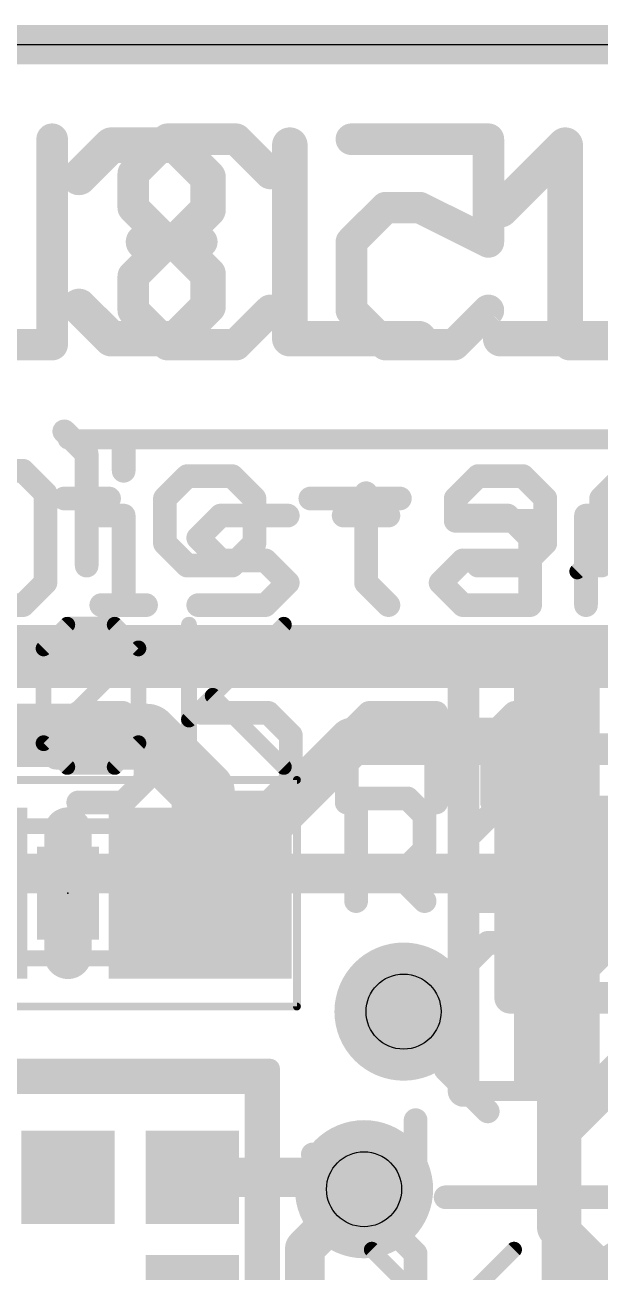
# Model space of a CAD drawing. Extents: x -1.9 to 34.1, y -8.2 to 17.9.
# Drawn here: x 12.42 to 16.12, y 9.88 to 17.91 of the extents above; entities that cross this region are included whole.
import ezdxf

# ---------------------------------------------------------------- set-up
doc = ezdxf.new("R2010")
doc.units = 0
for name, color, linetype in [('1', 12, 'CONTINUOUS'), ('16', 5, 'CONTINUOUS'), ('18', 110, 'CONTINUOUS'), ('20', 53, 'CONTINUOUS'), ('21', 40, 'CONTINUOUS'), ('22', 6, 'CONTINUOUS'), ('23', 53, 'CONTINUOUS'), ('25', 253, 'CONTINUOUS'), ('27', 253, 'CONTINUOUS'), ('29', 253, 'CONTINUOUS'), ('31', 253, 'CONTINUOUS'), ('35', 253, 'CONTINUOUS'), ('39', 12, 'CONTINUOUS'), ('44', 253, 'CONTINUOUS'), ('47', 253, 'CONTINUOUS'), ('51', 253, 'CONTINUOUS')]:
    doc.layers.add(name, color=color, linetype=linetype)

# ---------------------------------------------------------------- blocks, each defined once
blk = doc.blocks.new('RECT')
blk.add_solid([(-0.5, -0.5), (0.5, -0.5), (-0.5, 0.5), (0.5, 0.5)])
blk = doc.blocks.new('ROUNDV')
at = {"const_width": 0.5}
blk.add_lwpolyline([(0, -0.25, 1), (0, 0.25, 1), (0, -0.25)], format="xyb", dxfattribs=at)

msp = doc.modelspace()

# ---------------------------------------------------------------- linework, layer by layer
at = {"layer": '1'}
for points, const_width in [([(0, 17.78), (25.4, 17.78)], 0.254), ([(8.702, 13.335), (13.208, 13.335)], 0.4064), ([(13.208, 13.335), (13.5695, 12.9735)], 0.4064), ([(13.5695, 12.3385), (14.527, 13.296)], 0.3048), ([(14.527, 13.296), (15.845, 13.296)], 0.3048), ([(15.845, 12.857), (15.845, 13.296)], 0.3048), ([(13.5695, 12.9735), (13.5695, 12.3385)], 0.4064), ([(16.256, 12.446), (15.845, 12.857)], 0.3048), ([(17.145, 12.446), (16.256, 12.446)], 0.3048), ([(13.55, 12.319), (13.5695, 12.3385)], 0.3048), ([(15.845, 11.596), (15.845, 10.167)], 0.254), ([(13.5, 10.49), (14.529, 10.49)], 0.254), ([(14.529, 10.49), (14.605, 10.414)], 0.254), ([(15.845, 10.167), (16.353, 9.659)], 0.254)]:
    msp.add_lwpolyline(points, dxfattribs=dict(at, const_width=const_width))
for points, const_width in [([(13.2798, 13.4068, 1), (13.1362, 13.2632)], 0.2032), ([(13.208, 13.2334, 1), (13.208, 13.4366)], 0.2032), ([(14.527, 13.3722, 1), (14.527, 13.2198)], 0.1524), ([(14.5809, 13.2421, 1), (14.4731, 13.3499)], 0.1524), ([(15.9212, 13.296, 1), (15.7688, 13.296)], 0.1524), ([(15.845, 13.2198, 1), (15.845, 13.3722)], 0.1524), ([(13.6711, 12.9735, 1), (13.4679, 12.9735)], 0.2032), ([(13.4977, 12.9017, 1), (13.6413, 13.0453)], 0.2032), ([(15.8989, 12.9109, 1), (15.7911, 12.8031)], 0.1524), ([(15.7688, 12.857, 1), (15.9212, 12.857)], 0.1524), ([(16.256, 12.5222, 1), (16.256, 12.3698)], 0.1524), ([(13.4961, 12.3729, 1), (13.6039, 12.2651)], 0.1524), ([(13.5156, 12.3924, 1), (13.6234, 12.2846)], 0.1524), ([(13.6234, 12.2846, 1), (13.5156, 12.3924)], 0.1524), ([(13.4679, 12.3385, 1), (13.6711, 12.3385)], 0.2032), ([(15.9085, 11.596, 1), (15.7815, 11.596)], 0.127), ([(13.5, 10.5535, 1), (13.5, 10.4265)], 0.127), ([(14.5739, 10.5349, 1), (14.4841, 10.4451)], 0.127), ([(14.529, 10.4265, 1), (14.529, 10.5535)], 0.127), ([(14.5601, 10.3691, 1), (14.6499, 10.4589)], 0.127), ([(15.8899, 10.2119, 1), (15.8001, 10.1221)], 0.127), ([(15.7815, 10.167, 1), (15.9085, 10.167)], 0.127)]:
    msp.add_lwpolyline(points, format="xyb", dxfattribs=dict(at, const_width=const_width))
at = {"layer": '16'}
for points, const_width in [([(0, 17.78), (25.4, 17.78)], 0.254), ([(19.304, 13.843), (5.207, 13.843)], 0.4064), ([(12.192, 12.446), (17.907, 12.446)], 0.254), ([(15.875, 10.795), (16.383, 11.303)], 0.254), ([(15.875, 10.795), (15.875, 9.398)], 0.254), ([(14.605, 10.414), (14.224, 10.033)], 0.254), ([(14.224, 10.033), (14.224, 5.588)], 0.254)]:
    msp.add_lwpolyline(points, dxfattribs=dict(at, const_width=const_width))
at = {"layer": '16', "const_width": 0.127}
for points in [[(15.9385, 10.795, 1), (15.8115, 10.795)], [(15.8301, 10.8399, 1), (15.9199, 10.7501)], [(14.6499, 10.3691, 1), (14.5601, 10.4589)], [(14.2875, 10.033, 1), (14.1605, 10.033)], [(14.1791, 10.0779, 1), (14.2689, 9.9881)]]:
    msp.add_lwpolyline(points, format="xyb", dxfattribs=at)
at = {"layer": '20'}
msp.add_line((22.86, 17.78), (2.54, 17.78), dxfattribs=at)
at = {"layer": '21'}
for points, const_width in [([(12.7711, 16.9258), (12.9787, 17.1334)], 0.2286), ([(12.9787, 17.1334), (13.3939, 17.1334)], 0.2286), ([(13.3939, 17.1334), (13.6015, 16.9258)], 0.2286), ([(14.1276, 17.1334), (14.1276, 15.8877)], 0.2286), ([(15.4841, 16.7181), (15.8993, 17.1334)], 0.2286), ([(15.8993, 17.1334), (15.8993, 15.8877)], 0.2286), ([(13.6015, 16.9258), (13.6015, 16.7181)], 0.2286), ([(13.6015, 16.7181), (13.3939, 16.5105)], 0.2286), ([(13.3939, 16.5105), (13.1863, 16.5105)], 0.2286), ([(13.3939, 16.5105), (13.6015, 16.3029)], 0.2286), ([(13.6015, 16.3029), (13.6015, 16.0953)], 0.2286), ([(12.9787, 15.8877), (12.7711, 16.0953)], 0.2286), ([(13.6015, 16.0953), (13.3939, 15.8877)], 0.2286), ([(13.3939, 15.8877), (12.9787, 15.8877)], 0.2286), ([(14.1276, 15.8877), (14.958, 15.8877)], 0.2286), ([(15.4841, 15.8877), (16.3145, 15.8877)], 0.2286), ([(13.0586, 15.1816), (13.0586, 15.0375)], 0.1524), ([(12.4112, 15.0375), (11.979, 15.0375)], 0.1524), ([(12.5552, 14.8935), (12.4112, 15.0375)], 0.1524), ([(12.5552, 14.3173), (12.5552, 14.8935)], 0.1524), ([(14.6178, 14.8935), (14.6178, 14.3173)], 0.1524), ([(12.9145, 14.7494), (13.0586, 14.7494)], 0.1524), ([(13.0586, 14.7494), (13.0586, 14.1732)], 0.1524), ([(13.5382, 14.6054), (13.6823, 14.7494)], 0.1524), ([(13.6823, 14.7494), (14.1144, 14.7494)], 0.1524), ([(14.4737, 14.7494), (14.7618, 14.7494)], 0.1524), ([(15.2415, 14.7494), (15.5296, 14.7494)], 0.1524), ([(15.5296, 14.7494), (15.6736, 14.6054)], 0.1524), ([(16.0329, 14.1732), (16.0329, 14.7494)], 0.1524), ([(16.0329, 14.7494), (16.4651, 14.7494)], 0.1524), ([(13.6823, 14.4613), (13.5382, 14.6054)], 0.1524), ([(15.6736, 14.6054), (15.6736, 14.1732)], 0.1524), ([(13.9704, 14.4613), (13.6823, 14.4613)], 0.1524), ([(14.1144, 14.3173), (13.9704, 14.4613)], 0.1524), ([(15.0974, 14.3173), (15.2415, 14.4613)], 0.1524), ([(15.2415, 14.4613), (15.6736, 14.4613)], 0.1524), ([(12.4112, 14.1732), (12.5552, 14.3173)], 0.1524), ([(13.9704, 14.1732), (14.1144, 14.3173)], 0.1524), ([(14.6178, 14.3173), (14.7618, 14.1732)], 0.1524), ([(15.2415, 14.1732), (15.0974, 14.3173)], 0.1524), ([(11.979, 14.1732), (12.4112, 14.1732)], 0.1524), ([(12.9145, 14.1732), (13.2026, 14.1732)], 0.1524), ([(13.5382, 14.1732), (13.9704, 14.1732)], 0.1524), ([(15.6736, 14.1732), (15.2415, 14.1732)], 0.1524), ([(15.245, 11.046), (15.245, 13.846)], 0.2032), ([(12.7, 12.719), (12.7, 11.919)], 0.3048), ([(11.4, 11.19), (14, 11.19)], 0.127), ([(14, 11.19), (14, 6.59)], 0.127)]:
    msp.add_lwpolyline(points, dxfattribs=dict(at, const_width=const_width))
for points, const_width in [([(12.9787, 17.1905, 1), (12.9787, 17.0762)], 0.1143), ([(13.0191, 17.093, 1), (12.9382, 17.1738)], 0.1143), ([(13.4343, 17.1738, 1), (13.3535, 17.093)], 0.1143), ([(13.3939, 17.0762, 1), (13.3939, 17.1905)], 0.1143), ([(14.1847, 17.1334, 1), (14.0704, 17.1334)], 0.1143), ([(15.9564, 17.1334, 1), (15.8421, 17.1334)], 0.1143), ([(15.9397, 17.093, 1), (15.8589, 17.1738)], 0.1143), ([(12.7306, 16.9662, 1), (12.8115, 16.8853)], 0.1143), ([(13.6586, 16.9258, 1), (13.5443, 16.9258)], 0.1143), ([(13.5611, 16.8853, 1), (13.6419, 16.9662)], 0.1143), ([(13.5443, 16.7181, 1), (13.6586, 16.7181)], 0.1143), ([(13.6419, 16.6777, 1), (13.5611, 16.7586)], 0.1143), ([(15.4436, 16.7586, 1), (15.5245, 16.6777)], 0.1143), ([(13.1863, 16.5677, 1), (13.1863, 16.4534)], 0.1143), ([(13.4343, 16.5509, 1), (13.3535, 16.4701)], 0.1143), ([(13.3939, 16.4534, 1), (13.3939, 16.5677)], 0.1143), ([(13.3535, 16.5509, 1), (13.4343, 16.4701)], 0.1143), ([(13.6586, 16.3029, 1), (13.5443, 16.3029)], 0.1143), ([(13.5611, 16.2625, 1), (13.6419, 16.3433)], 0.1143), ([(12.8115, 16.1357, 1), (12.7306, 16.0549)], 0.1143), ([(13.5443, 16.0953, 1), (13.6586, 16.0953)], 0.1143), ([(13.6419, 16.0549, 1), (13.5611, 16.1357)], 0.1143), ([(12.9787, 15.9449, 1), (12.9787, 15.8306)], 0.1143), ([(12.9382, 15.8473, 1), (13.0191, 15.9281)], 0.1143), ([(13.3535, 15.9281, 1), (13.4343, 15.8473)], 0.1143), ([(13.3939, 15.8306, 1), (13.3939, 15.9449)], 0.1143), ([(14.1276, 15.9449, 1), (14.1276, 15.8306)], 0.1143), ([(14.958, 15.8306, 1), (14.958, 15.9449)], 0.1143), ([(15.4841, 15.9449, 1), (15.4841, 15.8306)], 0.1143), ([(14.0704, 15.8877, 1), (14.1847, 15.8877)], 0.1143), ([(15.8421, 15.8877, 1), (15.9564, 15.8877)], 0.1143), ([(13.0967, 15.1816, 1), (13.0205, 15.1816)], 0.0762), ([(12.4381, 15.0645, 1), (12.3842, 15.0106)], 0.0762), ([(12.4112, 14.9994, 1), (12.4112, 15.0756)], 0.0762), ([(13.0205, 15.0375, 1), (13.0967, 15.0375)], 0.0762), ([(12.5933, 14.8935, 1), (12.5171, 14.8935)], 0.0762), ([(12.5283, 14.8665, 1), (12.5822, 14.9204)], 0.0762), ([(14.6559, 14.8935, 1), (14.5797, 14.8935)], 0.0762), ([(12.9145, 14.7875, 1), (12.9145, 14.7113)], 0.0762), ([(13.0967, 14.7494, 1), (13.0205, 14.7494)], 0.0762), ([(13.0586, 14.7113, 1), (13.0586, 14.7875)], 0.0762), ([(13.6823, 14.7875, 1), (13.6823, 14.7113)], 0.0762), ([(13.7092, 14.7225, 1), (13.6553, 14.7764)], 0.0762), ([(14.1144, 14.7113, 1), (14.1144, 14.7875)], 0.0762), ([(14.4737, 14.7875, 1), (14.4737, 14.7113)], 0.0762), ([(14.7618, 14.7113, 1), (14.7618, 14.7875)], 0.0762), ([(15.2415, 14.7875, 1), (15.2415, 14.7113)], 0.0762), ([(15.5565, 14.7764, 1), (15.5026, 14.7225)], 0.0762), ([(15.5296, 14.7113, 1), (15.5296, 14.7875)], 0.0762), ([(16.071, 14.7494, 1), (15.9948, 14.7494)], 0.0762), ([(16.0329, 14.7875, 1), (16.0329, 14.7113)], 0.0762), ([(13.5651, 14.6323, 1), (13.5113, 14.5784)], 0.0762), ([(13.5113, 14.6323, 1), (13.5651, 14.5784)], 0.0762), ([(15.7117, 14.6054, 1), (15.6355, 14.6054)], 0.0762), ([(15.6467, 14.5784, 1), (15.7006, 14.6323)], 0.0762), ([(13.6823, 14.4994, 1), (13.6823, 14.4232)], 0.0762), ([(13.9973, 14.4883, 1), (13.9434, 14.4344)], 0.0762), ([(13.9704, 14.4232, 1), (13.9704, 14.4994)], 0.0762), ([(15.2415, 14.4994, 1), (15.2415, 14.4232)], 0.0762), ([(15.2684, 14.4344, 1), (15.2145, 14.4883)], 0.0762), ([(15.6736, 14.4232, 1), (15.6736, 14.4994)], 0.0762), ([(13.6553, 14.4344, 1), (13.7092, 14.4883)], 0.0762), ([(12.5822, 14.2903, 1), (12.5283, 14.3442)], 0.0762), ([(14.1414, 14.2903, 1), (14.0875, 14.3442)], 0.0762), ([(14.0875, 14.2903, 1), (14.1414, 14.3442)], 0.0762), ([(14.6447, 14.3442, 1), (14.5908, 14.2903)], 0.0762), ([(15.1243, 14.3442, 1), (15.0705, 14.2903)], 0.0762), ([(15.0705, 14.3442, 1), (15.1243, 14.2903)], 0.0762), ([(12.5171, 14.3173, 1), (12.5933, 14.3173)], 0.0762), ([(14.5797, 14.3173, 1), (14.6559, 14.3173)], 0.0762), ([(12.3842, 14.2001, 1), (12.4381, 14.1463)], 0.0762), ([(12.4112, 14.1351, 1), (12.4112, 14.2113)], 0.0762), ([(12.9145, 14.2113, 1), (12.9145, 14.1351)], 0.0762), ([(13.0205, 14.1732, 1), (13.0967, 14.1732)], 0.0762), ([(13.2026, 14.1351, 1), (13.2026, 14.2113)], 0.0762), ([(13.5382, 14.2113, 1), (13.5382, 14.1351)], 0.0762), ([(13.9434, 14.2001, 1), (13.9973, 14.1463)], 0.0762), ([(13.9704, 14.1351, 1), (13.9704, 14.2113)], 0.0762), ([(14.7349, 14.1463, 1), (14.7888, 14.2001)], 0.0762), ([(15.2415, 14.2113, 1), (15.2415, 14.1351)], 0.0762), ([(15.2145, 14.1463, 1), (15.2684, 14.2001)], 0.0762), ([(15.6355, 14.1732, 1), (15.7117, 14.1732)], 0.0762), ([(15.6736, 14.1351, 1), (15.6736, 14.2113)], 0.0762), ([(15.9948, 14.1732, 1), (16.071, 14.1732)], 0.0762), ([(15.2958, 13.846, 1), (15.1942, 13.846)], 0.1016), ([(12.7762, 12.719, 1), (12.6238, 12.719)], 0.1524), ([(12.6238, 11.919, 1), (12.7762, 11.919)], 0.1524), ([(14.0318, 11.19, 1), (13.9682, 11.19)], 0.0635), ([(14, 11.1583, 1), (14, 11.2218)], 0.0635), ([(15.1942, 11.046, 1), (15.2958, 11.046)], 0.1016)]:
    msp.add_lwpolyline(points, format="xyb", dxfattribs=dict(at, const_width=const_width))
at = {"layer": '22'}
for points, const_width in [([(12.5984, 17.1715), (12.5984, 15.8496)], 0.2032), ([(13.3407, 17.1715), (13.1204, 16.9512)], 0.2032), ([(13.7814, 17.1715), (13.3407, 17.1715)], 0.2032), ([(14.0017, 16.9512), (13.7814, 17.1715)], 0.2032), ([(14.5237, 17.1715), (15.405, 17.1715)], 0.2032), ([(15.405, 17.1715), (15.405, 16.5106)], 0.2032), ([(13.1204, 16.9512), (13.1204, 16.7309)], 0.2032), ([(13.1204, 16.7309), (13.3407, 16.5106)], 0.2032), ([(14.744, 16.7309), (14.5237, 16.5106)], 0.2032), ([(14.9643, 16.7309), (14.744, 16.7309)], 0.2032), ([(15.405, 16.5106), (14.9643, 16.7309)], 0.2032), ([(13.3407, 16.5106), (13.1204, 16.2902)], 0.2032), ([(13.3407, 16.5106), (13.561, 16.5106)], 0.2032), ([(14.5237, 16.5106), (14.5237, 16.0699)], 0.2032), ([(13.1204, 16.2902), (13.1204, 16.0699)], 0.2032), ([(13.1204, 16.0699), (13.3407, 15.8496)], 0.2032), ([(13.7814, 15.8496), (14.0017, 16.0699)], 0.2032), ([(14.5237, 16.0699), (14.744, 15.8496)], 0.2032), ([(15.1846, 15.8496), (15.405, 16.0699)], 0.2032), ([(12.5984, 15.8496), (11.7171, 15.8496)], 0.2032), ([(13.3407, 15.8496), (13.7814, 15.8496)], 0.2032), ([(14.744, 15.8496), (15.1846, 15.8496)], 0.2032), ([(16.8082, 15.8496), (15.927, 15.8496)], 0.2032), ([(12.8205, 15.1475), (12.6765, 15.2915)], 0.1524), ([(12.8205, 14.4272), (12.8205, 15.1475)], 0.1524), ([(13.3239, 14.8594), (13.4679, 15.0034)], 0.1524), ([(13.4679, 15.0034), (13.756, 15.0034)], 0.1524), ([(13.756, 15.0034), (13.9001, 14.8594)], 0.1524), ([(15.339, 15.0034), (15.1949, 14.8594)], 0.1524), ([(15.6271, 15.0034), (15.339, 15.0034)], 0.1524), ([(15.7711, 14.8594), (15.6271, 15.0034)], 0.1524), ([(16.2745, 15.0034), (16.1304, 14.8594)], 0.1524), ([(12.9646, 14.8594), (12.6765, 14.8594)], 0.1524), ([(13.3239, 14.5713), (13.3239, 14.8594)], 0.1524), ([(13.9001, 14.8594), (13.9001, 14.5713)], 0.1524), ([(14.8356, 14.8594), (14.2594, 14.8594)], 0.1524), ([(15.1949, 14.8594), (15.1949, 14.7153)], 0.1524), ([(15.7711, 14.5713), (15.7711, 14.8594)], 0.1524), ([(16.1304, 14.8594), (16.1304, 14.4272)], 0.1524), ([(15.1949, 14.7153), (15.7711, 14.7153)], 0.1524), ([(13.4679, 14.4272), (13.3239, 14.5713)], 0.1524), ([(13.9001, 14.5713), (13.756, 14.4272)], 0.1524), ([(15.6271, 14.4272), (15.7711, 14.5713)], 0.1524), ([(13.756, 14.4272), (13.4679, 14.4272)], 0.1524), ([(15.339, 14.4272), (15.6271, 14.4272)], 0.1524), ([(12.7663, 13.4794), (12.6222, 13.3354)], 0.1524), ([(13.0544, 13.4794), (12.7663, 13.4794)], 0.1524), ([(13.1984, 13.3354), (13.0544, 13.4794)], 0.1524), ([(13.5577, 13.4794), (13.9899, 13.4794)], 0.1524), ([(13.9899, 13.4794), (14.134, 13.3354)], 0.1524), ([(14.6373, 13.4794), (14.4933, 13.3354)], 0.1524), ([(15.0695, 13.4794), (14.6373, 13.4794)], 0.1524), ([(15.0695, 12.9032), (15.0695, 13.4794)], 0.1524), ([(15.5728, 13.4794), (15.4288, 13.3354)], 0.1524), ([(15.8609, 13.4794), (15.5728, 13.4794)], 0.1524), ([(12.6222, 13.3354), (12.6222, 13.1913)], 0.1524), ([(13.1984, 13.0473), (13.1984, 13.3354)], 0.1524), ([(14.134, 13.3354), (14.134, 13.0473)], 0.1524), ([(14.4933, 13.3354), (14.4933, 12.9032)], 0.1524), ([(15.4288, 13.3354), (15.4288, 12.9032)], 0.1524), ([(12.6222, 13.1913), (13.1984, 13.1913)], 0.1524), ([(15.8609, 13.1913), (15.4288, 13.1913)], 0.1524), ([(16.005, 13.0473), (15.8609, 13.1913)], 0.1524), ([(13.0544, 12.9032), (13.1984, 13.0473)], 0.1524), ([(14.134, 13.0473), (13.9899, 12.9032)], 0.1524), ([(15.8609, 12.9032), (16.005, 13.0473)], 0.1524), ([(12.7663, 12.9032), (13.0544, 12.9032)], 0.1524), ([(13.9899, 12.9032), (13.5577, 12.9032)], 0.1524), ([(15.4288, 12.9032), (15.8609, 12.9032)], 0.1524)]:
    msp.add_lwpolyline(points, dxfattribs=dict(at, const_width=const_width))
for points, const_width in [([(12.6492, 17.1715, 1), (12.5476, 17.1715)], 0.1016), ([(13.3407, 17.2223, 1), (13.3407, 17.1207)], 0.1016), ([(13.3766, 17.1356, 1), (13.3048, 17.2074)], 0.1016), ([(13.8173, 17.2074, 1), (13.7454, 17.1356)], 0.1016), ([(13.7814, 17.1207, 1), (13.7814, 17.2223)], 0.1016), ([(14.5237, 17.2223, 1), (14.5237, 17.1207)], 0.1016), ([(15.4558, 17.1715, 1), (15.3542, 17.1715)], 0.1016), ([(15.405, 17.1207, 1), (15.405, 17.2223)], 0.1016), ([(13.1712, 16.9512, 1), (13.0696, 16.9512)], 0.1016), ([(13.0845, 16.9871, 1), (13.1563, 16.9153)], 0.1016), ([(13.9658, 16.9153, 1), (14.0376, 16.9871)], 0.1016), ([(13.1563, 16.7668, 1), (13.0845, 16.695)], 0.1016), ([(13.0696, 16.7309, 1), (13.1712, 16.7309)], 0.1016), ([(14.744, 16.7817, 1), (14.744, 16.6801)], 0.1016), ([(14.7799, 16.695, 1), (14.7081, 16.7668)], 0.1016), ([(14.987, 16.7763, 1), (14.9416, 16.6854)], 0.1016), ([(14.9643, 16.6801, 1), (14.9643, 16.7817)], 0.1016), ([(13.3407, 16.5614, 1), (13.3407, 16.4598)], 0.1016), ([(13.3766, 16.4746, 1), (13.3048, 16.5465)], 0.1016), ([(13.3048, 16.4746, 1), (13.3766, 16.5465)], 0.1016), ([(13.561, 16.4598, 1), (13.561, 16.5614)], 0.1016), ([(14.5745, 16.5106, 1), (14.4729, 16.5106)], 0.1016), ([(14.4878, 16.5465, 1), (14.5596, 16.4746)], 0.1016), ([(15.3542, 16.5106, 1), (15.4558, 16.5106)], 0.1016), ([(15.3822, 16.4651, 1), (15.4277, 16.556)], 0.1016), ([(13.1712, 16.2902, 1), (13.0696, 16.2902)], 0.1016), ([(13.0845, 16.3262, 1), (13.1563, 16.2543)], 0.1016), ([(13.1563, 16.1058, 1), (13.0845, 16.034)], 0.1016), ([(14.0376, 16.034, 1), (13.9658, 16.1058)], 0.1016), ([(14.5596, 16.1058, 1), (14.4878, 16.034)], 0.1016), ([(15.4409, 16.034, 1), (15.369, 16.1058)], 0.1016), ([(13.0696, 16.0699, 1), (13.1712, 16.0699)], 0.1016), ([(14.4729, 16.0699, 1), (14.5745, 16.0699)], 0.1016), ([(12.5476, 15.8496, 1), (12.6492, 15.8496)], 0.1016), ([(12.5984, 15.7988, 1), (12.5984, 15.9004)], 0.1016), ([(13.3407, 15.9004, 1), (13.3407, 15.7988)], 0.1016), ([(13.3048, 15.8137, 1), (13.3766, 15.8855)], 0.1016), ([(13.7454, 15.8855, 1), (13.8173, 15.8137)], 0.1016), ([(13.7814, 15.7988, 1), (13.7814, 15.9004)], 0.1016), ([(14.744, 15.9004, 1), (14.744, 15.7988)], 0.1016), ([(14.7081, 15.8137, 1), (14.7799, 15.8855)], 0.1016), ([(15.1487, 15.8855, 1), (15.2206, 15.8137)], 0.1016), ([(15.1846, 15.7988, 1), (15.1846, 15.9004)], 0.1016), ([(15.927, 15.9004, 1), (15.927, 15.7988)], 0.1016), ([(12.7034, 15.3185, 1), (12.6495, 15.2646)], 0.0762), ([(12.8586, 15.1475, 1), (12.7824, 15.1475)], 0.0762), ([(12.7936, 15.1205, 1), (12.8475, 15.1744)], 0.0762), ([(13.4679, 15.0415, 1), (13.4679, 14.9653)], 0.0762), ([(13.4949, 14.9765, 1), (13.441, 15.0304)], 0.0762), ([(13.783, 15.0304, 1), (13.7291, 14.9765)], 0.0762), ([(13.756, 14.9653, 1), (13.756, 15.0415)], 0.0762), ([(15.339, 15.0415, 1), (15.339, 14.9653)], 0.0762), ([(15.3659, 14.9765, 1), (15.312, 15.0304)], 0.0762), ([(15.654, 15.0304, 1), (15.6001, 14.9765)], 0.0762), ([(15.6271, 14.9653, 1), (15.6271, 15.0415)], 0.0762), ([(12.6765, 14.8975, 1), (12.6765, 14.8213)], 0.0762), ([(12.9646, 14.8213, 1), (12.9646, 14.8975)], 0.0762), ([(13.362, 14.8594, 1), (13.2858, 14.8594)], 0.0762), ([(13.9382, 14.8594, 1), (13.862, 14.8594)], 0.0762), ([(14.2594, 14.8975, 1), (14.2594, 14.8213)], 0.0762), ([(14.8356, 14.8213, 1), (14.8356, 14.8975)], 0.0762), ([(15.233, 14.8594, 1), (15.1568, 14.8594)], 0.0762), ([(15.8092, 14.8594, 1), (15.733, 14.8594)], 0.0762), ([(16.1685, 14.8594, 1), (16.0923, 14.8594)], 0.0762), ([(13.2969, 14.8863, 1), (13.3508, 14.8324)], 0.0762), ([(13.8731, 14.8324, 1), (13.927, 14.8863)], 0.0762), ([(15.168, 14.8863, 1), (15.2218, 14.8324)], 0.0762), ([(15.7442, 14.8324, 1), (15.7981, 14.8863)], 0.0762), ([(16.1035, 14.8863, 1), (16.1574, 14.8324)], 0.0762), ([(15.1949, 14.7534, 1), (15.1949, 14.6772)], 0.0762), ([(15.7711, 14.6772, 1), (15.7711, 14.7534)], 0.0762), ([(15.1568, 14.7153, 1), (15.233, 14.7153)], 0.0762), ([(13.3508, 14.5982, 1), (13.2969, 14.5443)], 0.0762), ([(13.2858, 14.5713, 1), (13.362, 14.5713)], 0.0762), ([(13.862, 14.5713, 1), (13.9382, 14.5713)], 0.0762), ([(13.927, 14.5443, 1), (13.8731, 14.5982)], 0.0762), ([(15.733, 14.5713, 1), (15.8092, 14.5713)], 0.0762), ([(15.7981, 14.5443, 1), (15.7442, 14.5982)], 0.0762), ([(12.7824, 14.4272, 1), (12.8586, 14.4272)], 0.0762), ([(13.4679, 14.4653, 1), (13.4679, 14.3891)], 0.0762), ([(13.441, 14.4003, 1), (13.4949, 14.4541)], 0.0762), ([(13.7291, 14.4541, 1), (13.783, 14.4003)], 0.0762), ([(13.756, 14.3891, 1), (13.756, 14.4653)], 0.0762), ([(15.339, 14.4653, 1), (15.339, 14.3891)], 0.0762), ([(15.6001, 14.4541, 1), (15.654, 14.4003)], 0.0762), ([(15.6271, 14.3891, 1), (15.6271, 14.4653)], 0.0762), ([(16.0923, 14.4272, 1), (16.1685, 14.4272)], 0.0762), ([(12.7663, 13.5175, 1), (12.7663, 13.4413)], 0.0762), ([(12.7932, 13.4525, 1), (12.7393, 13.5064)], 0.0762), ([(13.0813, 13.5064, 1), (13.0274, 13.4525)], 0.0762), ([(13.0544, 13.4413, 1), (13.0544, 13.5175)], 0.0762), ([(13.5577, 13.5175, 1), (13.5577, 13.4413)], 0.0762), ([(14.0169, 13.5064, 1), (13.963, 13.4525)], 0.0762), ([(13.9899, 13.4413, 1), (13.9899, 13.5175)], 0.0762), ([(14.6373, 13.5175, 1), (14.6373, 13.4413)], 0.0762), ([(14.6643, 13.4525, 1), (14.6104, 13.5064)], 0.0762), ([(15.1076, 13.4794, 1), (15.0314, 13.4794)], 0.0762), ([(15.0695, 13.4413, 1), (15.0695, 13.5175)], 0.0762), ([(15.5728, 13.5175, 1), (15.5728, 13.4413)], 0.0762), ([(15.5998, 13.4525, 1), (15.5459, 13.5064)], 0.0762), ([(15.8609, 13.4413, 1), (15.8609, 13.5175)], 0.0762), ([(12.6603, 13.3354, 1), (12.5841, 13.3354)], 0.0762), ([(13.2365, 13.3354, 1), (13.1603, 13.3354)], 0.0762), ([(14.1721, 13.3354, 1), (14.0959, 13.3354)], 0.0762), ([(14.5314, 13.3354, 1), (14.4552, 13.3354)], 0.0762), ([(15.4669, 13.3354, 1), (15.3907, 13.3354)], 0.0762), ([(12.5953, 13.3623, 1), (12.6492, 13.3084)], 0.0762), ([(13.1715, 13.3084, 1), (13.2254, 13.3623)], 0.0762), ([(14.107, 13.3084, 1), (14.1609, 13.3623)], 0.0762), ([(14.4663, 13.3623, 1), (14.5202, 13.3084)], 0.0762), ([(15.4018, 13.3623, 1), (15.4557, 13.3084)], 0.0762), ([(12.6222, 13.2294, 1), (12.6222, 13.1532)], 0.0762), ([(13.1984, 13.1532, 1), (13.1984, 13.2294)], 0.0762), ([(15.4288, 13.2294, 1), (15.4288, 13.1532)], 0.0762), ([(15.8879, 13.2183, 1), (15.834, 13.1644)], 0.0762), ([(15.8609, 13.1532, 1), (15.8609, 13.2294)], 0.0762), ([(12.5841, 13.1913, 1), (12.6603, 13.1913)], 0.0762), ([(13.1603, 13.0473, 1), (13.2365, 13.0473)], 0.0762), ([(13.2254, 13.0203, 1), (13.1715, 13.0742)], 0.0762), ([(14.0959, 13.0473, 1), (14.1721, 13.0473)], 0.0762), ([(14.1609, 13.0203, 1), (14.107, 13.0742)], 0.0762), ([(16.0319, 13.0203, 1), (15.9781, 13.0742)], 0.0762), ([(15.9781, 13.0203, 1), (16.0319, 13.0742)], 0.0762), ([(12.7663, 12.9413, 1), (12.7663, 12.8651)], 0.0762), ([(13.0274, 12.9301, 1), (13.0813, 12.8763)], 0.0762), ([(13.0544, 12.8651, 1), (13.0544, 12.9413)], 0.0762), ([(13.5577, 12.9413, 1), (13.5577, 12.8651)], 0.0762), ([(13.963, 12.9301, 1), (14.0169, 12.8763)], 0.0762), ([(13.9899, 12.8651, 1), (13.9899, 12.9413)], 0.0762), ([(14.4552, 12.9032, 1), (14.5314, 12.9032)], 0.0762), ([(15.0314, 12.9032, 1), (15.1076, 12.9032)], 0.0762), ([(15.4288, 12.9413, 1), (15.4288, 12.8651)], 0.0762), ([(15.3907, 12.9032, 1), (15.4669, 12.9032)], 0.0762), ([(15.834, 12.9301, 1), (15.8879, 12.8763)], 0.0762), ([(15.8609, 12.8651, 1), (15.8609, 12.9413)], 0.0762)]:
    msp.add_lwpolyline(points, format="xyb", dxfattribs=dict(at, const_width=const_width))
at = {"layer": '23'}
msp.add_point((12.7, 12.319), dxfattribs=at)
at = {"layer": '25', "const_width": 0.1524}
for points in [[(14.5542, 12.2682), (14.5542, 12.9292)], [(14.5542, 12.9292), (14.8847, 12.9292)], [(14.8847, 12.9292), (14.9948, 12.819)], [(15.3026, 12.7088), (15.5229, 12.9292)], [(15.5229, 12.9292), (15.5229, 12.2682)], [(14.9948, 12.819), (14.9948, 12.5987)], [(14.9948, 12.5987), (14.8847, 12.4885)], [(14.8847, 12.4885), (14.5542, 12.4885)], [(14.7745, 12.4885), (14.9948, 12.2682)], [(15.3026, 12.2682), (15.7433, 12.2682)], [(15.1298, 11.7283), (15.401, 11.9995)], [(15.401, 11.9995), (15.6721, 11.9995)], [(15.6721, 11.9995), (15.9433, 11.7283)], [(15.9433, 11.7283), (16.2145, 11.9995)], [(15.1298, 11.186), (15.1298, 11.7283)], [(15.9433, 11.7283), (15.9433, 11.4572)], [(15.401, 10.9148), (15.1298, 11.186)], [(14.9366, 10.4178), (14.9366, 10.8584)], [(14.496, 10.4178), (14.2756, 10.6381)], [(14.2756, 10.6381), (14.9366, 10.6381)], [(15.1298, 9.2777), (16.7568, 10.3623)], [(16.7568, 10.3623), (15.1298, 10.3623)], [(14.8264, 10.11), (14.2756, 10.11)], [(14.9366, 9.9999), (14.8264, 10.11)], [(14.9366, 9.7795), (14.9366, 9.9999)]]:
    msp.add_lwpolyline(points, dxfattribs=at)
at = {"layer": '25', "const_width": 0.0762}
for points in [[(14.5923, 12.9292, 1), (14.5161, 12.9292)], [(14.5542, 12.9673, 1), (14.5542, 12.8911)], [(14.9116, 12.9561, 1), (14.8577, 12.9022)], [(14.8847, 12.8911, 1), (14.8847, 12.9673)], [(15.561, 12.9292, 1), (15.4848, 12.9292)], [(15.5499, 12.9022, 1), (15.496, 12.9561)], [(15.0329, 12.819, 1), (14.9567, 12.819)], [(14.9679, 12.7921, 1), (15.0218, 12.8459)], [(15.2757, 12.7358, 1), (15.3296, 12.6819)], [(14.9567, 12.5987, 1), (15.0329, 12.5987)], [(15.0218, 12.5717, 1), (14.9679, 12.6256)], [(14.5542, 12.5266, 1), (14.5542, 12.4504)], [(14.8015, 12.5155, 1), (14.7476, 12.4616)], [(14.8577, 12.5155, 1), (14.9116, 12.4616)], [(14.8847, 12.4504, 1), (14.8847, 12.5266)], [(14.5161, 12.2682, 1), (14.5923, 12.2682)], [(14.9679, 12.2413, 1), (15.0218, 12.2951)], [(15.3026, 12.3063, 1), (15.3026, 12.2301)], [(15.4848, 12.2682, 1), (15.561, 12.2682)], [(15.7433, 12.2301, 1), (15.7433, 12.3063)], [(15.401, 12.0376, 1), (15.401, 11.9614)], [(15.4279, 11.9725, 1), (15.374, 12.0264)], [(15.6991, 12.0264, 1), (15.6452, 11.9725)], [(15.6721, 11.9614, 1), (15.6721, 12.0376)], [(15.1679, 11.7283, 1), (15.0917, 11.7283)], [(15.9814, 11.7283, 1), (15.9052, 11.7283)], [(15.1029, 11.7553, 1), (15.1568, 11.7014)], [(15.9164, 11.7553, 1), (15.9702, 11.7014)], [(15.9164, 11.7014, 1), (15.9702, 11.7553)], [(15.9052, 11.4572, 1), (15.9814, 11.4572)], [(15.1568, 11.2129, 1), (15.1029, 11.159)], [(15.0917, 11.186, 1), (15.1679, 11.186)], [(14.9747, 10.8584, 1), (14.8985, 10.8584)], [(15.374, 10.8879, 1), (15.4279, 10.9418)], [(14.2756, 10.6762, 1), (14.2756, 10.6)], [(14.3026, 10.665, 1), (14.2487, 10.6112)], [(14.9366, 10.6, 1), (14.9366, 10.6762)], [(14.469, 10.3908, 1), (14.5229, 10.4447)], [(14.8985, 10.4178, 1), (14.9747, 10.4178)], [(15.1298, 10.4004, 1), (15.1298, 10.3242)], [(14.2756, 10.1481, 1), (14.2756, 10.0719)], [(14.8534, 10.137, 1), (14.7995, 10.0831)], [(14.8264, 10.0719, 1), (14.8264, 10.1481)], [(14.9747, 9.9999, 1), (14.8985, 9.9999)], [(14.9097, 9.9729, 1), (14.9635, 10.0268)]]:
    msp.add_lwpolyline(points, format="xyb", dxfattribs=at)
at = {"layer": '27', "const_width": 0.1016}
for points in [[(15.9768, 14.3899), (16.2819, 14.695)], [(12.5433, 13.8945), (12.6958, 14.047)], [(12.6958, 14.047), (13.0009, 14.047)], [(13.0009, 14.047), (13.1534, 13.8945)], [(13.4788, 14.047), (13.4788, 13.1318)], [(13.4788, 13.4369), (14.089, 14.047)], [(12.5433, 13.2843), (12.5433, 13.8945)], [(12.5433, 13.2843), (13.1534, 13.8945)], [(13.1534, 13.8945), (13.1534, 13.2843)], [(15.9768, 13.7798), (16.5869, 13.7798)], [(13.6314, 13.5894), (14.089, 13.1318)], [(12.6958, 13.1318), (12.5433, 13.2843)], [(13.1534, 13.2843), (13.0009, 13.1318)], [(13.0009, 13.1318), (12.6958, 13.1318)], [(15.2651, 9.4148), (14.655, 10.025)], [(15.1126, 9.5674), (15.5702, 10.025)]]:
    msp.add_lwpolyline(points, dxfattribs=at)
at = {"layer": '27', "const_width": 0.0508}
for points in [[(15.9588, 14.4079, 1), (15.9948, 14.372)], [(12.6958, 14.0724, 1), (12.6958, 14.0216)], [(12.7138, 14.029, 1), (12.6779, 14.0649)], [(13.0189, 14.0649, 1), (12.9829, 14.029)], [(13.0009, 14.0216, 1), (13.0009, 14.0724)], [(13.5042, 14.047, 1), (13.4534, 14.047)], [(14.1069, 14.029, 1), (14.071, 14.0649)], [(12.5687, 13.8945, 1), (12.5179, 13.8945)], [(12.5254, 13.9124, 1), (12.5613, 13.8765)], [(13.1788, 13.8945, 1), (13.128, 13.8945)], [(13.1714, 13.8765, 1), (13.1355, 13.9124)], [(13.1355, 13.8765, 1), (13.1714, 13.9124)], [(15.9768, 13.8052, 1), (15.9768, 13.7544)], [(13.6493, 13.6074, 1), (13.6134, 13.5714)], [(13.4609, 13.4548, 1), (13.4968, 13.4189)], [(12.5613, 13.3023, 1), (12.5254, 13.2664)], [(12.5254, 13.3023, 1), (12.5613, 13.2664)], [(13.1714, 13.2664, 1), (13.1355, 13.3023)], [(12.5179, 13.2843, 1), (12.5687, 13.2843)], [(13.128, 13.2843, 1), (13.1788, 13.2843)], [(12.6958, 13.1572, 1), (12.6958, 13.1064)], [(12.6779, 13.1138, 1), (12.7138, 13.1498)], [(12.9829, 13.1498, 1), (13.0189, 13.1138)], [(13.0009, 13.1064, 1), (13.0009, 13.1572)], [(14.071, 13.1138, 1), (14.1069, 13.1498)], [(13.4534, 13.1318, 1), (13.5042, 13.1318)], [(14.673, 10.0429, 1), (14.6371, 10.007)], [(15.5882, 10.007, 1), (15.5522, 10.0429)]]:
    msp.add_lwpolyline(points, format="xyb", dxfattribs=at)
at = {"layer": '39'}
for points, const_width in [([(15.245, 13.8778, 1), (15.245, 13.8142)], 0.0635), ([(15.2768, 13.846, 1), (15.2133, 13.846)], 0.0635), ([(14.1857, 13.048, 1), (14.1603, 13.048)], 0.0254), ([(14.173, 13.0353, 1), (14.173, 13.0607)], 0.0254), ([(14.1603, 11.59, 1), (14.1857, 11.59)], 0.0254), ([(14.173, 11.5773, 1), (14.173, 11.6027)], 0.0254), ([(15.245, 11.0778, 1), (15.245, 11.0143)], 0.0635), ([(15.2133, 11.046, 1), (15.2768, 11.046)], 0.0635)]:
    msp.add_lwpolyline(points, format="xyb", dxfattribs=dict(at, const_width=const_width))
for points, const_width in [([(15.245, 11.046), (15.245, 13.846)], 0.127), ([(19.045, 13.846), (15.245, 13.846)], 0.127), ([(11.227, 13.048), (14.173, 13.048)], 0.0508), ([(14.173, 13.048), (14.173, 11.59)], 0.0508), ([(14.173, 11.59), (11.227, 11.59)], 0.0508), ([(19.045, 11.046), (15.245, 11.046)], 0.127)]:
    msp.add_lwpolyline(points, dxfattribs=dict(at, const_width=const_width))
at = {"layer": '44'}
for centre in [(14.859, 11.557), (14.605, 10.414)]:
    msp.add_circle(centre, 0.2413, dxfattribs=at)
at = {"layer": '47', "const_width": 0.13}
for points in [[(12.319, 17.78), (34.081, 17.78)], [(12.7, 15.24), (31.287, 15.24)]]:
    msp.add_lwpolyline(points, dxfattribs=at)
at = {"layer": '47', "const_width": 0.065}
msp.add_lwpolyline([(12.7, 15.2725, 1), (12.7, 15.2075)], format="xyb", dxfattribs=at)
at = {"layer": '51'}
for points, const_width in [([(15.545, 11.646), (15.545, 13.246)], 0.2032), ([(15.545, 13.246), (18.745, 13.246)], 0.2032), ([(12.344, 12.751), (13.056, 12.751)], 0.1016), ([(12.344, 11.9), (13.056, 11.9)], 0.1016), ([(18.745, 11.646), (15.545, 11.646)], 0.2032), ([(11.5, 11.09), (13.9, 11.09)], 0.127), ([(13.9, 11.09), (13.9, 6.69)], 0.127)]:
    msp.add_lwpolyline(points, dxfattribs=dict(at, const_width=const_width))
for points, const_width in [([(15.5958, 13.246, 1), (15.4942, 13.246)], 0.1016), ([(15.545, 13.2968, 1), (15.545, 13.1952)], 0.1016), ([(13.056, 12.7256, 1), (13.056, 12.7764)], 0.0508), ([(13.056, 11.8746, 1), (13.056, 11.9254)], 0.0508), ([(15.545, 11.6968, 1), (15.545, 11.5952)], 0.1016), ([(15.4942, 11.646, 1), (15.5958, 11.646)], 0.1016), ([(13.9318, 11.09, 1), (13.8682, 11.09)], 0.0635), ([(13.9, 11.0582, 1), (13.9, 11.1218)], 0.0635), ([(12.7, 10.325, 1), (12.7, 10.525, 1), (12.7, 10.325)], 0.127)]:
    msp.add_lwpolyline(points, format="xyb", dxfattribs=dict(at, const_width=const_width))

# ---------------------------------------------------------------- block references
at = {"layer": '1'}
for p, xscale, yscale, rotation in [((15.845, 13.296), 0.45, 0.9, 180), ((15.845, 11.596), 0.45, 0.9, 180), ((12.7, 10.49), 0.5, 0.5, 270), ((13.5, 10.49), 0.5, 0.5, 270), ((13.5, 9.69), 0.5, 0.5, 270)]:
    msp.add_blockref('RECT', p, dxfattribs=dict(at, xscale=xscale, yscale=yscale, rotation=rotation))
at = {"layer": '1', "xscale": 1.075}
msp.add_blockref('RECT', (13.55, 12.319), dxfattribs=at)
at = {"layer": '18', "xscale": 0.889, "yscale": 0.889}
for p in [(14.859, 11.557), (14.859, 11.557), (14.605, 10.414), (14.605, 10.414)]:
    msp.add_blockref('ROUNDV', p, dxfattribs=at)
at = {"layer": '29'}
for p, xscale, yscale, rotation in [((15.845, 13.296), 0.5516, 1.0016, 180), ((15.845, 11.596), 0.5516, 1.0016, 180), ((12.7, 10.49), 0.6016, 0.6016, 270), ((13.5, 10.49), 0.6016, 0.6016, 270), ((13.5, 9.69), 0.6016, 0.6016, 270)]:
    msp.add_blockref('RECT', p, dxfattribs=dict(at, xscale=xscale, yscale=yscale, rotation=rotation))
at = {"layer": '29', "xscale": 1.1766, "yscale": 1.1016}
for p in [(11.85, 12.319), (13.55, 12.319)]:
    msp.add_blockref('RECT', p, dxfattribs=at)
at = {"layer": '31'}
for p, xscale, yscale, rotation in [((15.845, 13.296), 0.45, 0.9, 180), ((15.845, 11.596), 0.45, 0.9, 180), ((12.7, 10.49), 0.5, 0.5, 270), ((13.5, 10.49), 0.5, 0.5, 270), ((13.5, 9.69), 0.5, 0.5, 270)]:
    msp.add_blockref('RECT', p, dxfattribs=dict(at, xscale=xscale, yscale=yscale, rotation=rotation))
at = {"layer": '31', "xscale": 1.075}
msp.add_blockref('RECT', (13.55, 12.319), dxfattribs=at)
at = {"layer": '35', "xscale": 0.3998, "yscale": 0.6}
msp.add_blockref('RECT', (12.7, 12.319), dxfattribs=at)
at = {"layer": '51', "xscale": 3.1, "rotation": 180}
msp.add_blockref('RECT', (17.145, 12.446), dxfattribs=at)
at = {"layer": '51', "xscale": 0.5001, "yscale": 0.95}
msp.add_blockref('RECT', (13.2803, 12.3241), dxfattribs=at)

doc.saveas('drawing.dxf')
